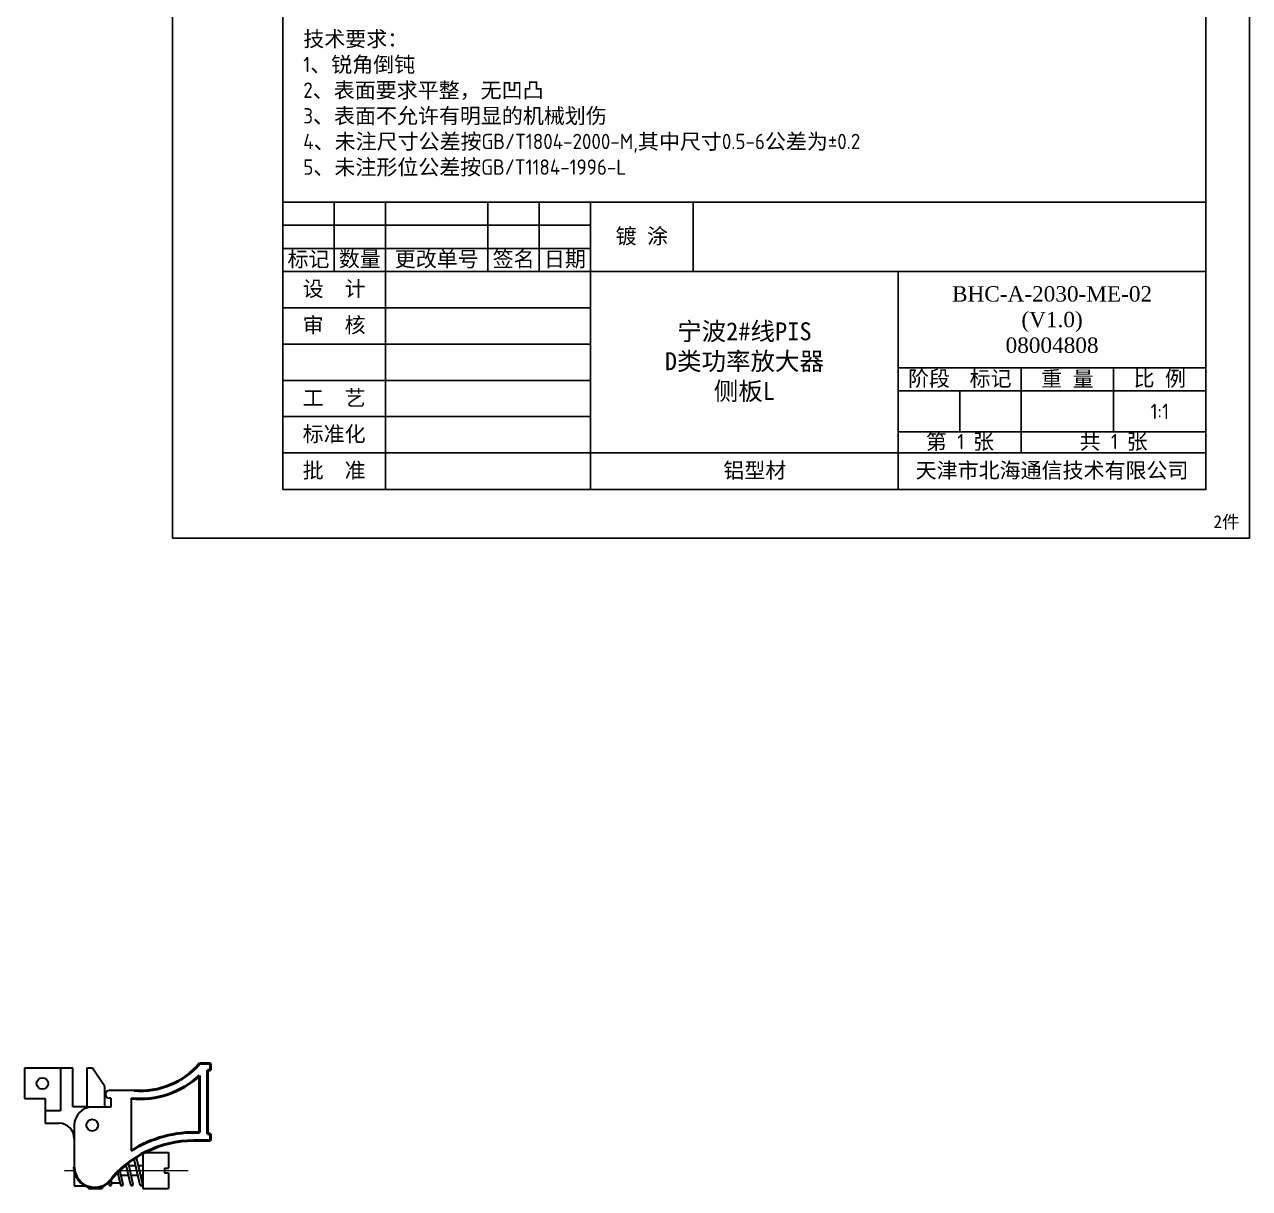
# Model space of a CAD drawing. Header units: millimetres. Extents: x -107 to 2261, y -1356 to -911.
# Drawn here: x 592.6 to 831.5, y -1334.9 to -1107.8 of the extents above; entities that cross this region are included whole.
import ezdxf

# ---------------------------------------------------------------- set-up
doc = ezdxf.new("R2010")
doc.units = ezdxf.units.MM
doc.linetypes.add('CENTER2', pattern=[28.575, 19.05, -3.175, 3.175, -3.175])
for name, color, linetype, lineweight in [('AM_0', 7, 'Continuous', 50), ('AM_6 @ 1', 2, 'Continuous', 35), ('图层2', 4, 'CENTER2', 13), ('实体', 7, 'Continuous', 30)]:
    doc.layers.add(name, color=color, linetype=linetype, lineweight=lineweight)
doc.styles.add('fs', font='SIMFANG.TTF')
doc.styles.get("Standard").update_dxf_attribs({"font": 'ISOCP.SHX', "bigfont": 'gbcbig.shx'})
doc.styles.add('tnr', font='TIMES.TTF')

msp = doc.modelspace()

# ---------------------------------------------------------------- linework, layer by layer
for p, q in [((643.003, -1142.501), (823.003, -1142.501)), ((643.003, -1142.501), (643.003, -1198.501)), ((653.003, -1142.501), (653.003, -1156.001)), ((663.003, -1142.501), (663.003, -1198.5)), ((683.003, -1142.501), (683.003, -1156.001)), ((683.003, -1142.501), (683.003, -1156.001)), ((683.003, -1142.501), (683.003, -1156.001)), ((693.001, -1142.501), (693.001, -1156.001)), ((693.001, -1142.501), (693.001, -1156.001)), ((693.001, -1142.501), (693.001, -1156.001)), ((703.003, -1142.501), (703.003, -1198.501)), ((723.006, -1142.501), (723.006, -1156.001)), ((643.003, -1147.001), (703.003, -1147.001)), ((643.003, -1151.501), (703.003, -1151.501)), ((643.003, -1156.001), (823.003, -1156.001)), ((763.003, -1156.001), (763.003, -1198.501)), ((643.003, -1163.081), (703.003, -1163.081)), ((643.003, -1170.161), (703.003, -1170.161)), ((763.003, -1174.798), (823.003, -1174.798)), ((787.003, -1174.798), (787.003, -1191.401)), ((805.003, -1174.798), (805.003, -1187.301)), ((643.003, -1177.241), (703.003, -1177.241)), ((763.003, -1179.299), (823.003, -1179.299)), ((775.003, -1179.299), (775.003, -1187.301)), ((643.003, -1184.321), (703.003, -1184.321)), ((763.063, -1187.301), (823.003, -1187.301)), ((643.003, -1191.401), (823.003, -1191.401))]:
    msp.add_line(p, q)
at = {"ltscale": 0.4}
for points in [[(621.503, -911.001), (831.503, -911.001), (831.503, -1208.001), (621.503, -1208.001)], [(643.003, -920.501), (823.003, -920.501), (823.003, -1198.501), (643.003, -1198.501)]]:
    msp.add_lwpolyline(points, close=True, dxfattribs=at)
at = {"layer": 'AM_0'}
for p, q in [((626.748, -1310.501), (628.858, -1310.501)), ((628.858, -1311.801), (628.858, -1310.501)), ((626.748, -1323.919), (626.748, -1312.79)), ((628.328, -1324.201), (628.328, -1311.801)), ((628.328, -1311.801), (628.858, -1311.801)), ((626.748, -1325.501), (628.858, -1325.501)), ((628.328, -1324.201), (628.858, -1324.201)), ((628.858, -1325.501), (628.858, -1324.201))]:
    msp.add_line(p, q, dxfattribs=at)
for centre, radius, start, end in [((615.244, -1300.643), 15.15, 265.24446, 319.40737), ((615.244, -1300.643), 16.73, 263.76837, 313.44354), ((625.749, -1346.741), 21.264, 87.3075, 138.41733), ((625.749, -1346.741), 22.844, 87.49385, 122.64046), ((606.328, -1330.721), 4, 180, 331.5182)]:
    msp.add_arc(centre, radius, start, end, dxfattribs=at)
at = {"layer": '图层2'}
for p, q in [((600.402, -1331.351), (602.328, -1331.351)), ((611.077, -1331.351), (624.515, -1331.351))]:
    msp.add_line(p, q, dxfattribs=at)
at = {"layer": '实体', "color": 7, "linetype": 'Continuous'}
for p, q in [((592.618, -1311.351), (592.618, -1317.311)), ((599.658, -1311.351), (592.618, -1311.351)), ((602.058, -1311.351), (599.658, -1311.351)), ((599.658, -1311.351), (599.658, -1319.711)), ((602.058, -1318.921), (602.058, -1311.351)), ((605.878, -1311.351), (604.798, -1311.351)), ((604.798, -1311.351), (604.798, -1318.991)), ((608.288, -1314.981), (605.878, -1311.351)), ((608.288, -1318.991), (608.288, -1314.981)), ((613.988, -1315.741), (609.118, -1315.741)), ((592.618, -1317.311), (596.678, -1317.311)), ((596.678, -1317.311), (596.678, -1319.711)), ((608.418, -1316.441), (608.418, -1316.511)), ((609.428, -1317.211), (609.118, -1317.211)), ((609.428, -1317.211), (609.428, -1318.991)), ((613.428, -1317.211), (613.428, -1327.505)), ((596.678, -1319.711), (596.678, -1322.111)), ((599.658, -1319.711), (596.678, -1319.711)), ((604.798, -1318.921), (602.058, -1318.921)), ((608.288, -1318.991), (604.798, -1318.991)), ((609.428, -1318.991), (608.288, -1318.991)), ((596.678, -1322.111), (599.328, -1322.111)), ((602.328, -1322.491), (602.328, -1330.721)), ((602.328, -1330.721), (602.328, -1334.351)), ((606.798, -1334.721), (606.328, -1334.721))]:
    msp.add_line(p, q, dxfattribs=at)
at = {"layer": '实体'}
for p, q in [((615.668, -1328.019), (615.668, -1334.851)), ((615.987, -1327.851), (620.668, -1327.851)), ((620.668, -1327.851), (620.668, -1330.911)), ((612.42, -1330.411), (612.131, -1330.411)), ((612.374, -1330.211), (613.279, -1334.104)), ((612.807, -1329.869), (613.766, -1333.99)), ((614.266, -1330.411), (612.933, -1330.411)), ((613.95, -1329.051), (615.124, -1334.104)), ((614.396, -1328.762), (615.611, -1333.99)), ((615.668, -1330.411), (614.779, -1330.411)), ((610.757, -1331.662), (611.325, -1334.104)), ((611.176, -1331.256), (611.812, -1333.99)), ((611.368, -1332.082), (611.368, -1331.078)), ((612.857, -1332.291), (611.417, -1332.291)), ((614.703, -1332.291), (613.37, -1332.291)), ((615.668, -1332.291), (615.216, -1332.291)), ((619.908, -1330.911), (619.908, -1331.791)), ((619.908, -1330.911), (620.668, -1330.911)), ((619.908, -1331.791), (620.668, -1331.791)), ((620.668, -1331.791), (620.668, -1334.851)), ((602.298, -1334.351), (604.648, -1334.351)), ((605.068, -1334.517), (605.068, -1334.851)), ((605.068, -1334.851), (607.768, -1334.851)), ((607.768, -1334.452), (607.768, -1334.851)), ((609.071, -1333.791), (608.892, -1333.791)), ((609.057, -1333.645), (609.098, -1334.068)), ((609.512, -1333.142), (609.596, -1334.02)), ((611.252, -1333.791), (609.574, -1333.791)), ((615.668, -1334.851), (620.668, -1334.851))]:
    msp.add_line(p, q, dxfattribs=at)
at = {"layer": '实体', "color": 7, "linetype": 'Continuous'}
for centre, radius in [((596.108, -1314.381), 1.12), ((605.828, -1322.501), 1.145)]:
    msp.add_circle(centre, radius, dxfattribs=at)
for centre, radius, start, end in [((609.118, -1316.441), 0.7, 90, 180), ((609.118, -1316.511), 0.7, 180, 270), ((605.828, -1322.491), 3.5, 90, 180), ((599.328, -1325.111), 3, 0, 90)]:
    msp.add_arc(centre, radius, start, end, dxfattribs=at)
at = {"layer": '实体'}
for centre, start, end in [((609.347, -1334.044), 185.45552, 5.45552), ((611.568, -1334.047), 193.08615, 13.08615), ((613.522, -1334.047), 193.08615, 13.08615), ((615.368, -1334.047), 193.08615, 13.08615)]:
    msp.add_arc(centre, 0.25, start, end, dxfattribs=at)

# ---------------------------------------------------------------- texts
at = {"layer": 'AM_6 @ 1', "color": 2, "style": 'fs'}
msp.add_text('2件', height=2.5, dxfattribs=at).set_placement((824.454, -1206.063))
at = {"layer": '图层2', "ltscale": 0.4}
for s, insert, char_height, width, attachment_point in [('{\\fFangSong_GB2312|b0|i0|c134|p49;技术要求：}\\P1{\\fFangSong_GB2312|b0|i0|c134|p49;、锐角倒钝}\\P2{\\fFangSong_GB2312|b0|i0|c134|p49;、表面要求平整，无凹凸}\\P3{\\fFangSong_GB2312|b0|i0|c134|p49;、表面不允许有明显的机械划伤}\\P4{\\fFangSong_GB2312|b0|i0|c134|p49;、未注尺寸公差按}GB/T1804-2000-M,{\\fFangSong_GB2312|b0|i0|c134|p49;其中尺寸}0.5-6{\\fFangSong_GB2312|b0|i0|c134|p49;公差为}%%P0.2\\P5{\\fFangSong_GB2312|b0|i0|c134|p49;、未注形位公差按}GB/T1184-1996-L', (646.986, -1109.143), 3, 382.79824, 1), ('{\\fFangSong_GB2312|b0|i0|c134|p49;镀 涂}', (713.005, -1149.251), 3, 20.00298, 5), ('{\\fFangSong_GB2312|b0|i0|c134|p49;标记}', (648.003, -1153.751), 3, 10, 5), ('{\\fFangSong_GB2312|b0|i0|c134|p49;数量}', (658.003, -1153.751), 3, 10, 5), ('{\\fFangSong_GB2312|b0|i0|c134|p49;更改单号}', (673.003, -1153.751), 3, 20, 5), ('{\\fFangSong_GB2312|b0|i0|c134|p49;签名}', (688.002, -1153.751), 3, 9.99778, 5), ('{\\fFangSong_GB2312|b0|i0|c134|p49;日期}', (698.002, -1153.751), 3, 10.00222, 5), ('{\\fFangSong_GB2312|b0|i0|c134|p49;设  计}', (653.003, -1159.541), 3, 20, 5), ('{\\fFangSong_GB2312|b0|i0|c134|p49;审  核}', (653.003, -1166.621), 3, 20, 5), ('{\\fFangSong_GB2312|b0|i0|c134|p49;宁波2#线PIS\\PD类功率放大器\\P侧板L}', (733.003, -1173.701), 3.5, 60, 5), ('{\\fFangSong_GB2312|b0|i0|c134|p49;阶段}', (769.003, -1177.048), 3, 12, 5), ('{\\fFangSong_GB2312|b0|i0|c134|p49;标记}', (781.003, -1177.048), 3, 12, 5), ('{\\fFangSong_GB2312|b0|i0|c134|p49;重 量}', (796.003, -1177.048), 3, 18, 5), ('{\\fFangSong_GB2312|b0|i0|c134|p49;比 例}', (814.003, -1177.048), 3, 18, 5), ('{\\fFangSong_GB2312|b0|i0|c134|p49;工  艺}', (653.003, -1180.781), 3, 20, 5), ('1:1', (814.003, -1183.3), 3, 18, 5), ('{\\fFangSong_GB2312|b0|i0|c134|p49;标准化}', (653.003, -1187.861), 3, 20, 5), ('{\\fFangSong_GB2312|b0|i0|c134|p49;第 }1 {\\fFangSong_GB2312|b0|i0|c134|p49;张}', (775.033, -1189.351), 3, 23.94008, 5), ('{\\fFangSong_GB2312|b0|i0|c134|p49;共 }1 {\\fFangSong_GB2312|b0|i0|c134|p49;张}', (805.003, -1189.351), 3, 36, 5), ('{\\fFangSong_GB2312|b0|i0|c134|p49;批  准}', (653.003, -1194.951), 3, 20, 5), ('{\\fFangSong_GB2312|b0|i0|c134|p49;  铝型材}', (733.003, -1194.951), 3, 60, 5), ('{\\fFangSong_GB2312|b0|i0|c134|p49;天津市北海通信技术有限公司}', (793.003, -1194.951), 3, 60, 5)]:
    msp.add_mtext(s, dxfattribs=dict(at, insert=insert, char_height=char_height, width=width, attachment_point=attachment_point))
at = {"layer": '图层2', "ltscale": 0.4, "insert": (793.003, -1165.4), "char_height": 3, "width": 60, "attachment_point": 5, "style": 'tnr'}
msp.add_mtext('BHC-A-2030-ME-02\\P(V1.0)\\P08004808', dxfattribs=at)

doc.saveas('drawing.dxf')
